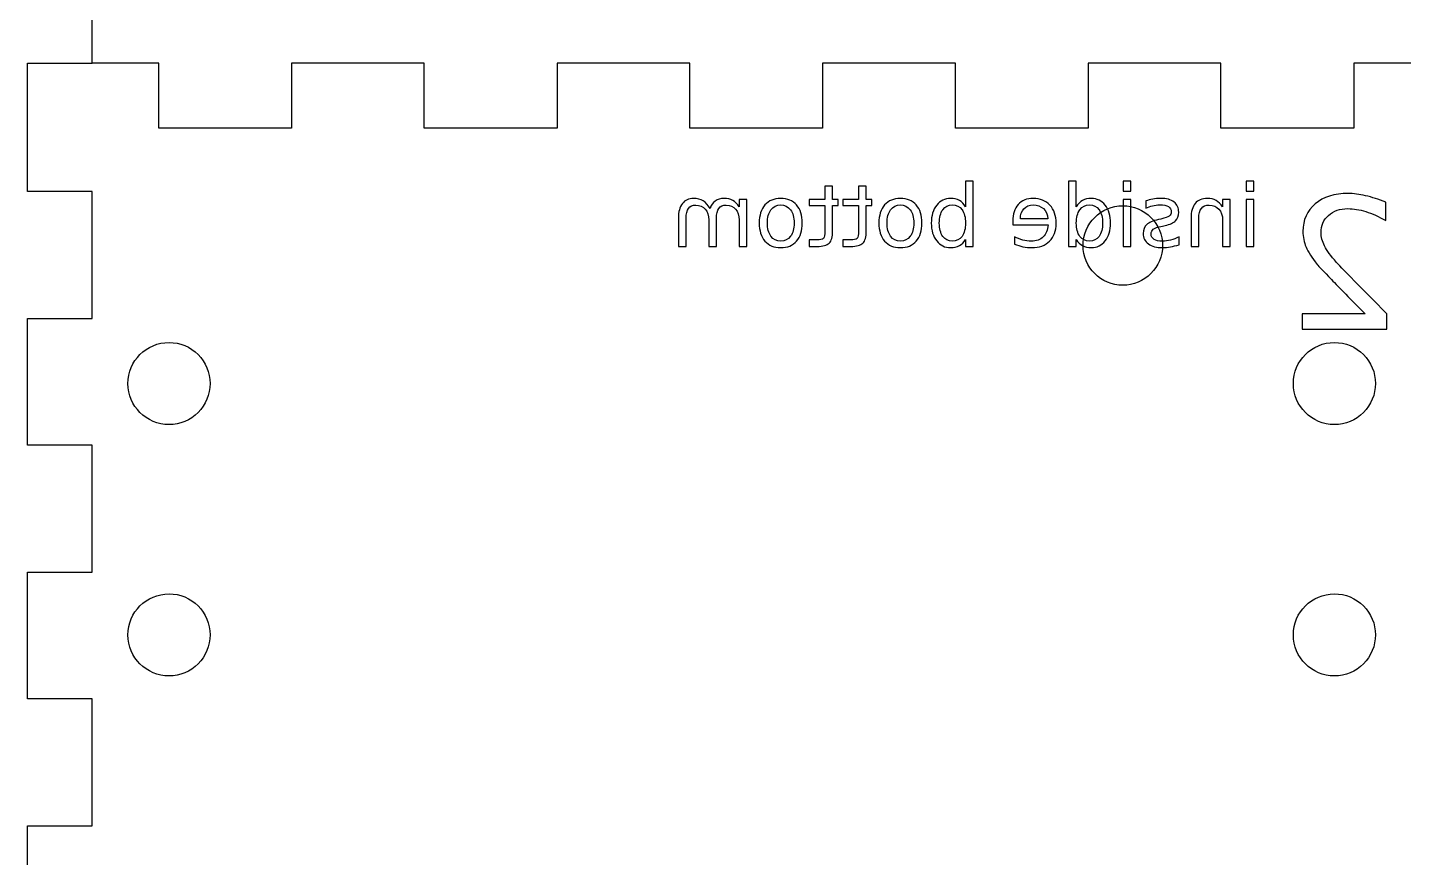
# Model space of a CAD drawing. Extents: x 81 to 232, y 87 to 299.
# Drawn here: x 81.3 to 166.2, y 194.5 to 245.7 of the extents above; entities that cross this region are included whole.
import ezdxf

# ---------------------------------------------------------------- set-up
doc = ezdxf.new("R2010")
doc.units = 0
doc.layers.add('Layer_1', color=7, linetype='CONTINUOUS')

msp = doc.modelspace()

# ---------------------------------------------------------------- linework, layer by layer
at = {"layer": 'Layer_1', "color": 5}
for p, q in [((85.262963, 243.533334), (85.262963, 247.45)), ((81.262963, 239.533334), (81.262963, 243.533334)), ((81.262963, 243.533334), (85.262963, 243.533334)), ((89.362963, 243.533334), (85.262963, 243.533334)), ((89.362963, 239.533334), (89.362963, 243.533334)), ((105.762963, 243.533334), (97.562963, 243.533334)), ((97.562963, 243.533334), (97.562963, 239.533334)), ((105.762963, 239.533334), (105.762963, 243.533334)), ((122.162962, 243.533334), (113.962962, 243.533334)), ((113.962962, 243.533334), (113.962962, 239.533334)), ((122.162962, 239.533334), (122.162962, 243.533334)), ((138.562963, 243.533334), (130.362963, 243.533334)), ((130.362963, 243.533334), (130.362963, 239.533334)), ((138.562963, 239.533334), (138.562963, 243.533334)), ((154.962962, 243.533334), (146.762964, 243.533334)), ((146.762964, 243.533334), (146.762964, 239.533334)), ((154.962962, 239.533334), (154.962962, 243.533334)), ((167.262962, 243.533334), (163.162962, 243.533334)), ((163.162962, 243.533334), (163.162962, 239.533334)), ((81.262963, 235.616668), (81.262963, 239.533334)), ((97.562963, 239.533334), (89.362963, 239.533334)), ((113.962962, 239.533334), (105.762963, 239.533334)), ((130.362963, 239.533334), (122.162962, 239.533334)), ((146.762964, 239.533334), (138.562963, 239.533334)), ((163.162962, 239.533334), (154.962962, 239.533334)), ((85.262963, 235.616668), (81.262963, 235.616668)), ((85.262963, 227.783333), (85.262963, 235.616668)), ((151.357118, 232.284582), (151.357118, 232.284582)), ((81.262963, 219.949999), (81.262963, 227.783333)), ((81.262963, 227.783333), (85.262963, 227.783333)), ((85.262963, 219.949999), (81.262963, 219.949999)), ((85.262963, 212.116667), (85.262963, 219.949999)), ((81.262963, 204.283332), (81.262963, 212.116667)), ((81.262963, 212.116667), (85.262963, 212.116667)), ((85.262963, 204.283332), (81.262963, 204.283332)), ((85.262963, 196.450001), (85.262963, 204.283332)), ((81.262963, 188.533334), (81.262963, 196.450001)), ((81.262963, 196.450001), (85.262963, 196.450001))]:
    msp.add_line(p, q, dxfattribs=at)
at = {"layer": 'Layer_1', "color": 7}
for p, q in [((139.664962, 236.247137), (139.186957, 236.247137)), ((139.186957, 236.247137), (139.186957, 234.68134)), ((139.664962, 232.226709), (139.664962, 236.247137)), ((146.0315, 236.247137), (145.556077, 236.247137)), ((145.556077, 236.247137), (145.556077, 232.226709)), ((146.0315, 234.68134), (146.0315, 236.247137)), ((149.403387, 236.247137), (148.927964, 236.247137)), ((148.927964, 236.247137), (148.927964, 235.645106)), ((149.403387, 235.645106), (149.403387, 236.247137)), ((149.403387, 236.247137), (149.403387, 236.247137)), ((156.989486, 236.247137), (156.514063, 236.247137)), ((156.514063, 236.247137), (156.514063, 235.645106)), ((156.989486, 235.645106), (156.989486, 236.247137)), ((156.989486, 236.247137), (156.989486, 236.247137)), ((130.505316, 235.942247), (130.505316, 235.120591)), ((130.983324, 235.942247), (130.505316, 235.942247)), ((130.505316, 235.942247), (130.505316, 235.942247)), ((130.983324, 235.120591), (130.983324, 235.942247)), ((132.582708, 235.942247), (132.582708, 235.120591)), ((133.060717, 235.942247), (132.582708, 235.942247)), ((132.582708, 235.942247), (132.582708, 235.942247)), ((133.060717, 235.120591), (133.060717, 235.942247)), ((148.927964, 235.645106), (149.403387, 235.645106)), ((156.514063, 235.645106), (156.989486, 235.645106)), ((123.410142, 234.565067), (123.410142, 234.565067)), ((125.681319, 235.120591), (125.203314, 235.120591)), ((125.203314, 235.120591), (125.203314, 234.671005)), ((125.681319, 232.226709), (125.681319, 235.120591)), ((127.7768, 235.190353), (127.7768, 235.190353)), ((127.7768, 234.787278), (127.7768, 234.787278)), ((130.505316, 235.120591), (129.526047, 235.120591)), ((129.526047, 235.120591), (129.526047, 234.751102)), ((129.526047, 234.751102), (130.505316, 234.751102)), ((130.505316, 234.751102), (130.505316, 233.180141)), ((131.332139, 235.120591), (130.983324, 235.120591)), ((130.983324, 233.180141), (130.983324, 234.751102)), ((130.983324, 234.751102), (131.332139, 234.751102)), ((131.332139, 234.751102), (131.332139, 235.120591)), ((132.582708, 235.120591), (131.60344, 235.120591)), ((131.60344, 235.120591), (131.60344, 234.751102)), ((131.60344, 234.751102), (132.582708, 234.751102)), ((132.582708, 234.751102), (132.582708, 233.180141)), ((133.409532, 235.120591), (133.060717, 235.120591)), ((133.060717, 233.180141), (133.060717, 234.751102)), ((133.060717, 234.751102), (133.409532, 234.751102)), ((133.409532, 234.751102), (133.409532, 235.120591)), ((135.166529, 235.190353), (135.166529, 235.190353)), ((135.166529, 234.787278), (135.166529, 234.787278)), ((139.186957, 234.68134), (139.186957, 234.68134)), ((146.0315, 234.68134), (146.0315, 234.68134)), ((149.403387, 235.120591), (148.927964, 235.120591)), ((148.927964, 235.120591), (148.927964, 232.226709)), ((149.403387, 232.226709), (149.403387, 235.120591)), ((149.403387, 235.120591), (149.403387, 235.120591)), ((150.318061, 235.035323), (150.318061, 234.58574)), ((150.318061, 235.035323), (150.318061, 235.035323)), ((155.539962, 235.120591), (155.061957, 235.120591)), ((155.061957, 235.120591), (155.061957, 234.671005)), ((155.539962, 232.226709), (155.539962, 235.120591)), ((156.989486, 235.120591), (156.514063, 235.120591)), ((156.514063, 235.120591), (156.514063, 232.226709)), ((156.989486, 232.226709), (156.989486, 235.120591)), ((156.989486, 235.120591), (156.989486, 235.120591)), ((165.150856, 233.826282), (165.150856, 234.95076)), ((121.456772, 233.973374), (121.456772, 232.226709)), ((121.93478, 232.226709), (121.93478, 233.957872)), ((123.330044, 233.862269), (123.330044, 232.226709)), ((123.80805, 232.226709), (123.80805, 233.957872)), ((125.203314, 233.862269), (125.203314, 232.226709)), ((142.101508, 233.792506), (142.101508, 233.559961)), ((142.101508, 233.792506), (142.101508, 233.792506)), ((142.576931, 233.931989), (142.576931, 233.932031)), ((144.271918, 233.929449), (142.576931, 233.931989)), ((151.258572, 233.919114), (151.095789, 233.882939)), ((153.116339, 233.973374), (153.116339, 232.226709)), ((153.116339, 233.973374), (153.116339, 233.973374)), ((153.591762, 232.226709), (153.591762, 233.957872)), ((155.061957, 233.862269), (155.061957, 232.226709)), ((137.569485, 233.671066), (137.569485, 233.671066)), ((142.101508, 233.559961), (144.287421, 233.559961)), ((142.21261, 232.823573), (142.21261, 232.373987)), ((147.651555, 233.671066), (147.651555, 233.671066)), ((151.354172, 233.485031), (151.519537, 233.523789)), ((152.374781, 232.332647), (152.374781, 232.823573)), ((121.456772, 232.226709), (121.93478, 232.226709)), ((123.330044, 232.226709), (123.80805, 232.226709)), ((125.203314, 232.226709), (125.681319, 232.226709)), ((130.01439, 232.624617), (129.526047, 232.624617)), ((129.526047, 232.624617), (129.526047, 232.226709)), ((129.526047, 232.226709), (130.01439, 232.226709)), ((132.091783, 232.624617), (131.60344, 232.624617)), ((131.60344, 232.624617), (131.60344, 232.226709)), ((131.60344, 232.226709), (132.091783, 232.226709)), ((139.186957, 232.660793), (139.186957, 232.226709)), ((139.186957, 232.226709), (139.664962, 232.226709)), ((145.556077, 232.226709), (146.0315, 232.226709)), ((146.0315, 232.226709), (146.0315, 232.660793)), ((148.927964, 232.226709), (149.403387, 232.226709)), ((153.116339, 232.226709), (153.591762, 232.226709)), ((155.061957, 232.226709), (155.539962, 232.226709)), ((156.514063, 232.226709), (156.989486, 232.226709)), ((163.866525, 228.055058), (159.980458, 228.055058)), ((159.980458, 228.055058), (159.980458, 227.117993)), ((163.866525, 228.055058), (163.866525, 228.055058)), ((165.205977, 227.117993), (165.205977, 228.055058)), ((159.980458, 227.117993), (165.205977, 227.117993))]:
    msp.add_line(p, q, dxfattribs=at)
at = {"layer": 'Layer_1', "color": 2}
for p, q in [((92.536919, 223.759162), (92.536919, 223.759162)), ((164.503585, 223.759162), (164.503585, 223.759162)), ((92.536919, 208.23694), (92.536919, 208.23694)), ((164.503585, 208.23694), (164.503585, 208.23694))]:
    msp.add_line(p, q, dxfattribs=at)
at = {"layer": 'Layer_1', "color": 7}
for points in [[(162.824727, 235.496465), (161.972181, 235.496465), (161.292349, 235.283328), (160.785231, 234.857054)], [(163.894087, 235.358661), (163.50456, 235.45053), (163.148107, 235.496465), (162.824727, 235.496465)], [(121.702235, 234.872543), (121.538593, 234.662393), (121.456772, 234.36267), (121.456772, 233.973374)], [(122.399868, 235.190353), (122.098421, 235.190353), (121.865876, 235.084416), (121.702235, 234.872543)], [(121.93478, 233.957872), (121.93478, 234.2352), (121.983873, 234.441045), (122.082058, 234.575405)], [(122.082058, 234.575405), (122.180243, 234.709764), (122.330105, 234.776943), (122.531643, 234.776943)], [(122.983811, 235.037908), (122.818446, 235.139538), (122.623798, 235.190353), (122.399868, 235.190353)], [(122.531643, 234.776943), (122.777967, 234.776943), (122.972615, 234.695122), (123.115586, 234.53148)], [(123.410142, 234.565067), (123.291287, 234.778664), (123.149177, 234.936278), (122.983811, 235.037908)], [(123.115586, 234.53148), (123.258558, 234.367838), (123.330044, 234.144768), (123.330044, 233.862269)], [(123.738287, 235.030155), (123.590149, 234.923359), (123.480767, 234.768329), (123.410142, 234.565067)], [(124.273138, 235.190353), (124.062988, 235.190353), (123.884704, 235.136954), (123.738287, 235.030155)], [(123.80805, 233.957872), (123.80805, 234.236924), (123.857142, 234.442768), (123.955327, 234.575405)], [(123.955327, 234.575405), (124.053513, 234.709764), (124.205097, 234.776943), (124.410081, 234.776943)], [(124.813156, 235.063745), (124.661573, 235.148151), (124.481566, 235.190353), (124.273138, 235.190353)], [(124.410081, 234.776943), (124.652959, 234.776943), (124.845884, 234.69426), (124.988856, 234.528895)], [(125.203314, 234.671005), (125.094794, 234.848427), (124.964741, 234.97934), (124.813156, 235.063745)], [(124.988856, 234.528895), (125.131828, 234.365253), (125.203314, 234.143044), (125.203314, 233.862269)], [(126.802698, 234.787278), (126.56671, 234.518561), (126.448716, 234.14649), (126.448716, 233.671066)], [(127.7768, 235.190353), (127.363389, 235.190353), (127.038689, 235.055995), (126.802698, 234.787278)], [(127.174769, 234.48497), (127.322909, 234.686508), (127.523586, 234.787278), (127.7768, 234.787278)], [(128.753483, 234.787278), (128.517495, 235.055995), (128.191934, 235.190353), (127.7768, 235.190353)], [(127.7768, 234.787278), (128.031737, 234.787278), (128.233275, 234.68737), (128.381416, 234.487555)], [(129.104884, 233.671066), (129.104884, 234.14649), (128.98775, 234.518561), (128.753483, 234.787278)], [(134.192431, 234.787278), (133.95644, 234.518561), (133.838445, 234.14649), (133.838445, 233.671066)], [(135.166529, 235.190353), (134.753119, 235.190353), (134.428419, 235.055995), (134.192431, 234.787278)], [(134.564498, 234.48497), (134.712639, 234.686508), (134.913315, 234.787278), (135.166529, 234.787278)], [(136.143215, 234.787278), (135.907225, 235.055995), (135.581663, 235.190353), (135.166529, 235.190353)], [(135.166529, 234.787278), (135.421466, 234.787278), (135.623005, 234.68737), (135.771145, 234.487555)], [(136.494613, 233.671066), (136.494613, 234.14649), (136.377481, 234.518561), (136.143215, 234.787278)], [(137.406705, 234.771775), (137.186218, 234.492721), (137.075974, 234.125818), (137.075974, 233.671066)], [(138.261948, 235.190353), (137.910549, 235.190353), (137.625468, 235.050827), (137.406705, 234.771775)], [(137.786525, 234.492722), (137.929497, 234.692538), (138.126729, 234.792445), (138.378221, 234.792445)], [(138.809719, 235.063745), (138.656412, 235.148151), (138.473822, 235.190353), (138.261948, 235.190353)], [(138.378221, 234.792445), (138.629713, 234.792445), (138.827805, 234.692538), (138.972499, 234.492722)], [(139.186957, 234.68134), (139.087048, 234.853595), (138.961302, 234.981064), (138.809719, 235.063745)], [(142.442571, 234.813115), (142.215195, 234.563347), (142.101508, 234.223144), (142.101508, 233.792506)], [(143.364997, 235.190353), (142.9757, 235.190353), (142.668224, 235.064607), (142.442571, 234.813115)], [(142.576931, 233.932031), (142.580374, 234.192137), (142.653583, 234.399704), (142.796556, 234.554732)], [(142.796556, 234.554732), (142.937805, 234.709763), (143.125563, 234.787278), (143.35983, 234.787278)], [(143.35983, 234.787278), (143.625102, 234.787278), (143.837836, 234.712347), (143.998033, 234.562485)], [(144.401108, 234.771775), (144.144448, 235.050827), (143.799077, 235.190353), (143.364997, 235.190353)], [(143.998033, 234.562485), (144.156506, 234.412623), (144.247801, 234.201611), (144.271918, 233.929449)], [(144.783514, 233.645229), (144.783514, 234.118929), (144.656045, 234.494445), (144.401108, 234.771775)], [(146.411321, 235.063745), (146.258014, 234.981064), (146.131407, 234.853595), (146.0315, 234.68134)], [(146.248541, 234.492722), (146.393234, 234.692538), (146.591327, 234.792445), (146.842819, 234.792445)], [(146.959091, 235.190353), (146.745496, 235.190353), (146.562906, 235.148151), (146.411321, 235.063745)], [(146.842819, 234.792445), (147.094311, 234.792445), (147.292404, 234.692538), (147.4371, 234.492722)], [(147.814338, 234.771775), (147.593851, 235.050827), (147.308768, 235.190353), (146.959091, 235.190353)], [(148.142483, 233.671066), (148.142483, 234.125818), (148.033101, 234.492721), (147.814338, 234.771775)], [(150.746974, 235.151596), (150.591945, 235.125757), (150.448974, 235.087), (150.318061, 235.035323)], [(150.318061, 234.58574), (150.452419, 234.654642), (150.591945, 234.706318), (150.736639, 234.740767)], [(150.736639, 234.740767), (150.881332, 234.775219), (151.031194, 234.792445), (151.186224, 234.792445)], [(151.243067, 235.190353), (151.067368, 235.190353), (150.902004, 235.177434), (150.746974, 235.151596)], [(151.186224, 234.792445), (151.422213, 234.792445), (151.599636, 234.756272), (151.718493, 234.683925)], [(152.064723, 234.968145), (151.871798, 235.116284), (151.597912, 235.190353), (151.243067, 235.190353)], [(151.718493, 234.683925), (151.835624, 234.611578), (151.89419, 234.503057), (151.89419, 234.358362)], [(152.354111, 234.337692), (152.354111, 234.609854), (152.257648, 234.820005), (152.064723, 234.968145)], [(153.372137, 234.880295), (153.201605, 234.675312), (153.116339, 234.373005), (153.116339, 233.973374)], [(154.126613, 235.190353), (153.794161, 235.190353), (153.542669, 235.087001), (153.372137, 234.880295)], [(153.591762, 233.957872), (153.591762, 234.231755), (153.645162, 234.436738), (153.75196, 234.57282)], [(153.75196, 234.57282), (153.858757, 234.708902), (154.018954, 234.776943), (154.232551, 234.776943)], [(154.661464, 235.061163), (154.506435, 235.14729), (154.328152, 235.190353), (154.126613, 235.190353)], [(154.232551, 234.776943), (154.489209, 234.776943), (154.691609, 234.695122), (154.839749, 234.53148)], [(155.061957, 234.671005), (154.948268, 234.844982), (154.81477, 234.975035), (154.661464, 235.061163)], [(154.839749, 234.53148), (154.987887, 234.367838), (155.061957, 234.144768), (155.061957, 233.862269)], [(160.785231, 234.857054), (160.278114, 234.430782), (160.024555, 233.861193), (160.024555, 233.148289)], [(161.606543, 234.145986), (161.911548, 234.421595), (162.310261, 234.5594), (162.80268, 234.5594)], [(162.80268, 234.5594), (163.151783, 234.5594), (163.521097, 234.498765), (163.910622, 234.377496)], [(165.150856, 234.95076), (164.702535, 235.130825), (164.283612, 235.266792), (163.894087, 235.358661)], [(126.952561, 233.671066), (126.952561, 234.013853), (127.02663, 234.285155), (127.174769, 234.48497)], [(128.381416, 234.487555), (128.529554, 234.289461), (128.603623, 234.017298), (128.603623, 233.671066)], [(134.342291, 233.671066), (134.342291, 234.013853), (134.41636, 234.285155), (134.564498, 234.48497)], [(135.771145, 234.487555), (135.919283, 234.289461), (135.993353, 234.017298), (135.993353, 233.671066)], [(137.569485, 233.671066), (137.569485, 234.020743), (137.641831, 234.294629), (137.786525, 234.492722)], [(138.972499, 234.492722), (139.115471, 234.294629), (139.186957, 234.020743), (139.186957, 233.671066)], [(146.0315, 233.671066), (146.0315, 234.020743), (146.103847, 234.294629), (146.248541, 234.492722)], [(147.4371, 234.492722), (147.58007, 234.294629), (147.651555, 234.020743), (147.651555, 233.671066)], [(151.095789, 233.882939), (150.75817, 233.810592), (150.518737, 233.708101), (150.377488, 233.575466)], [(151.767585, 234.097397), (151.68318, 234.035385), (151.513509, 233.975958), (151.258572, 233.919114)], [(151.519537, 233.523789), (151.814093, 233.5858), (152.026827, 233.68054), (152.15774, 233.808009)], [(151.89419, 234.358362), (151.89419, 234.24812), (151.851988, 234.161132), (151.767585, 234.097397)], [(152.15774, 233.808009), (152.288654, 233.937201), (152.354111, 234.113762), (152.354111, 234.337692)], [(161.143521, 233.076629), (161.143521, 233.513927), (161.297862, 233.870379), (161.606543, 234.145986)], [(163.910622, 234.377496), (164.296473, 234.256229), (164.709884, 234.072491), (165.150856, 233.826282)], [(126.448716, 233.671066), (126.448716, 233.197366), (126.56671, 232.825295), (126.802698, 232.554855)], [(127.174769, 232.854578), (127.02663, 233.054395), (126.952561, 233.326558), (126.952561, 233.671066)], [(127.7768, 232.554855), (127.523586, 232.554855), (127.322909, 232.654762), (127.174769, 232.854578)], [(128.383998, 232.851995), (128.23586, 232.653902), (128.03346, 232.554855), (127.7768, 232.554855)], [(128.603623, 233.671066), (128.603623, 233.324834), (128.530415, 233.05181), (128.383998, 232.851995)], [(128.753483, 232.554855), (128.98775, 232.825295), (129.104884, 233.197366), (129.104884, 233.671066)], [(130.505316, 233.180141), (130.505316, 232.944152), (130.473449, 232.792568), (130.409716, 232.725388)], [(130.774034, 232.430832), (130.913561, 232.568636), (130.983324, 232.818405), (130.983324, 233.180141)], [(132.582708, 233.180141), (132.582708, 232.944152), (132.550841, 232.792568), (132.487106, 232.725388)], [(132.851426, 232.430832), (132.990953, 232.568636), (133.060717, 232.818405), (133.060717, 233.180141)], [(133.838445, 233.671066), (133.838445, 233.197366), (133.95644, 232.825295), (134.192431, 232.554855)], [(134.564498, 232.854578), (134.41636, 233.054395), (134.342291, 233.326558), (134.342291, 233.671066)], [(135.166529, 232.554855), (134.913315, 232.554855), (134.712639, 232.654762), (134.564498, 232.854578)], [(135.773727, 232.851995), (135.625589, 232.653902), (135.423189, 232.554855), (135.166529, 232.554855)], [(135.993353, 233.671066), (135.993353, 233.324834), (135.920144, 233.05181), (135.773727, 232.851995)], [(136.143215, 232.554855), (136.377481, 232.825295), (136.494613, 233.197366), (136.494613, 233.671066)], [(137.075974, 233.671066), (137.075974, 233.216314), (137.186218, 232.849411), (137.406705, 232.570357)], [(137.786525, 232.846828), (137.641831, 233.046643), (137.569485, 233.321389), (137.569485, 233.671066)], [(138.378221, 232.549687), (138.126729, 232.549687), (137.929497, 232.648734), (137.786525, 232.846828)], [(138.972499, 232.846828), (138.827805, 232.648734), (138.629713, 232.549687), (138.378221, 232.549687)], [(139.186957, 233.671066), (139.186957, 233.321389), (139.115471, 233.046643), (138.972499, 232.846828)], [(142.724209, 232.622035), (142.551953, 232.666822), (142.381421, 232.734001), (142.21261, 232.823573)], [(144.287421, 233.559961), (144.266751, 233.232677), (144.168566, 232.982908), (143.992865, 232.810653)], [(144.380438, 232.554855), (144.649155, 232.823572), (144.783514, 233.18703), (144.783514, 233.645229)], [(146.248541, 232.846828), (146.103847, 233.046643), (146.0315, 233.321389), (146.0315, 233.671066)], [(146.842819, 232.549687), (146.591327, 232.549687), (146.393234, 232.648734), (146.248541, 232.846828)], [(147.4371, 232.846828), (147.292404, 232.648734), (147.094311, 232.549687), (146.842819, 232.549687)], [(147.651555, 233.671066), (147.651555, 233.321389), (147.58007, 233.046643), (147.4371, 232.846828)], [(147.814338, 232.570357), (148.033101, 232.849411), (148.142483, 233.216314), (148.142483, 233.671066)], [(150.377488, 233.575466), (150.234516, 233.444551), (150.16303, 233.261099), (150.16303, 233.02511)], [(150.16303, 233.02511), (150.16303, 232.756393), (150.269828, 232.543659), (150.483423, 232.386907)], [(150.651374, 232.988938), (150.651374, 233.118128), (150.695299, 233.217174), (150.783149, 233.286076)], [(150.832241, 232.663375), (150.711663, 232.74089), (150.651374, 232.849411), (150.651374, 232.988938)], [(150.783149, 233.286076), (150.869276, 233.354979), (151.059617, 233.421298), (151.354172, 233.485031)], [(152.374781, 232.823573), (152.199082, 232.732278), (152.025966, 232.663376), (151.855432, 232.616867)], [(160.024555, 233.148289), (160.024555, 232.810209), (160.088863, 232.488667), (160.217479, 232.183661)], [(161.358495, 232.255318), (161.215179, 232.534601), (161.143521, 232.808372), (161.143521, 233.076629)], [(126.802698, 232.554855), (127.038689, 232.286138), (127.363389, 232.151779), (127.7768, 232.151779)], [(127.7768, 232.151779), (128.191934, 232.151779), (128.517495, 232.286138), (128.753483, 232.554855)], [(130.409716, 232.725388), (130.344257, 232.658207), (130.212482, 232.624617), (130.01439, 232.624617)], [(130.01439, 232.226709), (130.381292, 232.226709), (130.634507, 232.29475), (130.774034, 232.430832)], [(132.487106, 232.725388), (132.421649, 232.658207), (132.289875, 232.624617), (132.091783, 232.624617)], [(132.091783, 232.226709), (132.458685, 232.226709), (132.711899, 232.29475), (132.851426, 232.430832)], [(134.192431, 232.554855), (134.428419, 232.286138), (134.753119, 232.151779), (135.166529, 232.151779)], [(135.166529, 232.151779), (135.581663, 232.151779), (135.907225, 232.286138), (136.143215, 232.554855)], [(137.406705, 232.570357), (137.625468, 232.291305), (137.910549, 232.151779), (138.261948, 232.151779)], [(138.261948, 232.151779), (138.473822, 232.151779), (138.656412, 232.19312), (138.809719, 232.275802)], [(138.809719, 232.275802), (138.961302, 232.360207), (139.087048, 232.488537), (139.186957, 232.660793)], [(142.21261, 232.373987), (142.383144, 232.30164), (142.557983, 232.246519), (142.737126, 232.208625)], [(143.253892, 232.554855), (143.071302, 232.554855), (142.894741, 232.577248), (142.724209, 232.622035)], [(142.737126, 232.208625), (142.916271, 232.170728), (143.098001, 232.151779), (143.282314, 232.151779)], [(143.992865, 232.810653), (143.815442, 232.640121), (143.569117, 232.554855), (143.253892, 232.554855)], [(143.282314, 232.151779), (143.743957, 232.151779), (144.109998, 232.286138), (144.380438, 232.554855)], [(146.0315, 232.660793), (146.131407, 232.488537), (146.258014, 232.360207), (146.411321, 232.275802)], [(146.411321, 232.275802), (146.562906, 232.19312), (146.745496, 232.151779), (146.959091, 232.151779)], [(146.959091, 232.151779), (147.308768, 232.151779), (147.593851, 232.291305), (147.814338, 232.570357)], [(150.483423, 232.386907), (150.695297, 232.230155), (150.987269, 232.151779), (151.359339, 232.151779)], [(151.349004, 232.549687), (151.125074, 232.549687), (150.95282, 232.587583), (150.832241, 232.663375)], [(151.855432, 232.616867), (151.684901, 232.572081), (151.516091, 232.549687), (151.349004, 232.549687)], [(151.359339, 232.151779), (151.51437, 232.151779), (151.676289, 232.167282), (151.845097, 232.198287)], [(151.845097, 232.198287), (152.012184, 232.22757), (152.188745, 232.272357), (152.374781, 232.332647)], [(160.217479, 232.183661), (160.342421, 231.882329), (160.572094, 231.525876), (160.9065, 231.114302)], [(162.102636, 231.241082), (161.746184, 231.641632), (161.498137, 231.979711), (161.358495, 232.255318)], [(163.480674, 229.813435), (162.749395, 230.552063), (162.290049, 231.027945), (162.102636, 231.241082)], [(160.9065, 231.114302), (160.998368, 231.007735), (161.290513, 230.699054), (161.782932, 230.18826)], [(161.782932, 230.18826), (162.27535, 229.681142), (162.969881, 228.970075), (163.866525, 228.055058)], [(165.205977, 228.055058), (164.78338, 228.492356), (164.208278, 229.078481), (163.480674, 229.813435)]]:
    msp.add_open_spline(points, degree=3, dxfattribs=at)
at = {"layer": 'Layer_1', "color": 5}
for points in [[(146.450056, 232.284582), (146.450056, 233.639629), (147.548539, 234.738112), (148.903586, 234.738112)], [(148.903586, 234.738112), (149.554303, 234.738113), (150.178368, 234.479617), (150.638495, 234.019491)], [(150.638495, 234.019491), (151.098621, 233.559364), (151.357118, 232.935299), (151.357118, 232.284582)], [(148.903586, 229.831052), (147.548539, 229.831053), (146.450056, 230.929535), (146.450056, 232.284582)], [(151.357118, 232.284582), (151.357118, 231.633865), (151.098621, 231.0098), (150.638495, 230.549674)], [(150.638495, 230.549674), (150.178368, 230.089548), (149.554303, 229.831052), (148.903586, 229.831052)]]:
    msp.add_open_spline(points, degree=3, dxfattribs=at)
at = {"layer": 'Layer_1', "color": 2}
for points in [[(87.466083, 223.759162), (87.466083, 225.159434), (88.601227, 226.294579), (90.001499, 226.294579)], [(90.001499, 226.294579), (90.673934, 226.29458), (91.318828, 226.027457), (91.794311, 225.551974)], [(159.432749, 223.759162), (159.43275, 225.159434), (160.567894, 226.294579), (161.968166, 226.294579)], [(161.968166, 226.294579), (162.640601, 226.29458), (163.285494, 226.027457), (163.760978, 225.551974)], [(91.794311, 225.551974), (92.269795, 225.076491), (92.536919, 224.431597), (92.536919, 223.759162)], [(163.760978, 225.551974), (164.236461, 225.076491), (164.503585, 224.431597), (164.503585, 223.759162)], [(90.001499, 221.223746), (88.601227, 221.223746), (87.466083, 222.358891), (87.466083, 223.759162)], [(92.536919, 223.759162), (92.536919, 223.086728), (92.269795, 222.441834), (91.794311, 221.966351)], [(161.968166, 221.223746), (160.567894, 221.223746), (159.43275, 222.358891), (159.432749, 223.759162)], [(164.503585, 223.759162), (164.503585, 223.086728), (164.236461, 222.441834), (163.760978, 221.966351)], [(91.794311, 221.966351), (91.318828, 221.490868), (90.673934, 221.223745), (90.001499, 221.223746)], [(163.760978, 221.966351), (163.285494, 221.490868), (162.640601, 221.223745), (161.968166, 221.223746)], [(87.466083, 208.23694), (87.466083, 209.637212), (88.601227, 210.772357), (90.001499, 210.772357)], [(90.001499, 210.772357), (90.673934, 210.772358), (91.318828, 210.505234), (91.794311, 210.029751)], [(159.432749, 208.23694), (159.43275, 209.637212), (160.567894, 210.772357), (161.968166, 210.772357)], [(161.968166, 210.772357), (162.640601, 210.772358), (163.285494, 210.505234), (163.760978, 210.029751)], [(91.794311, 210.029751), (92.269795, 209.554268), (92.536919, 208.909375), (92.536919, 208.23694)], [(163.760978, 210.029751), (164.236461, 209.554268), (164.503585, 208.909375), (164.503585, 208.23694)], [(90.001499, 205.701524), (88.601227, 205.701524), (87.466083, 206.836668), (87.466083, 208.23694)], [(92.536919, 208.23694), (92.536919, 207.564505), (92.269795, 206.919612), (91.794311, 206.444129)], [(161.968166, 205.701524), (160.567894, 205.701524), (159.43275, 206.836668), (159.432749, 208.23694)], [(164.503585, 208.23694), (164.503585, 207.564505), (164.236461, 206.919612), (163.760978, 206.444129)], [(91.794311, 206.444129), (91.318828, 205.968646), (90.673934, 205.701523), (90.001499, 205.701524)], [(163.760978, 206.444129), (163.285494, 205.968646), (162.640601, 205.701523), (161.968166, 205.701524)]]:
    msp.add_open_spline(points, degree=3, dxfattribs=at)

doc.saveas('drawing.dxf')
